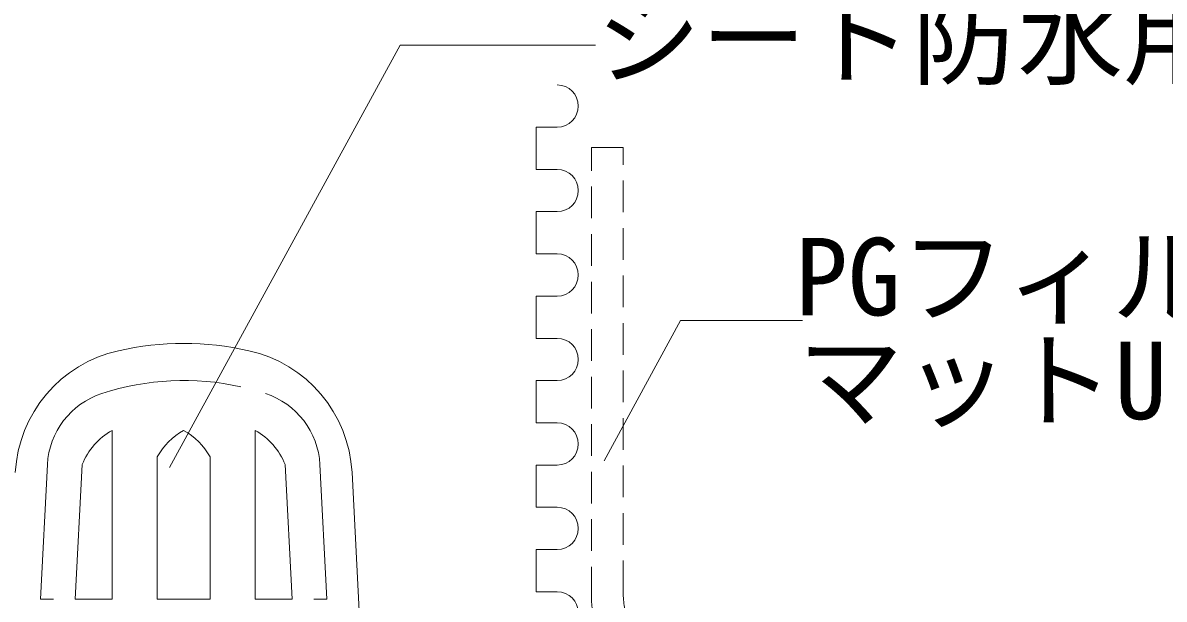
# Model space of a CAD drawing. Units: millimetres, scale not verified. Extents: x -675 to 675, y -471 to 460.
# Drawn here: x -15 to 201.3, y -50.2 to 59 of the extents above; entities that cross this region are included whole.
import ezdxf
from ezdxf.enums import TextEntityAlignment as Align

# ---------------------------------------------------------------- set-up
doc = ezdxf.new("R2010")
doc.units = ezdxf.units.MM
doc.header["$LTSCALE"] = 5
doc.linetypes.add('DASHED1', pattern=[1.8, 1.2, -0.6])
for name, color, linetype, lineweight in [('1-2_ハッチング', 5, 'DASHED1', 9), ('1-7_設備', 8, 'Continuous', 18), ('1-D_設備2', 7, 'Continuous', 9), ('E-0', 7, 'Continuous', 9)]:
    doc.layers.add(name, color=color, linetype=linetype, lineweight=lineweight)
doc.styles.add('ＭＳ ゴシック', font='')
doc.styles.get('ＭＳ ゴシック').set_extended_font_data('MS Gothic')

msp = doc.modelspace()

# ---------------------------------------------------------------- linework, layer by layer
at = {"layer": '1-2_ハッチング'}
for p, q in [((92.755, -50.068), (92.755, 35.357)), ((98.755, 35.357), (92.755, 35.357)), ((98.755, -48.914), (98.755, 35.357))]:
    msp.add_line(p, q, dxfattribs=at)
for centre in [(113.755, -48.914), (107.755, -50.068)]:
    msp.add_arc(centre, 15, 180, 201.774, dxfattribs=at)
at = {"layer": '1-7_設備'}
for p, q in [((82.255, 31.195), (82.255, 39.195)), ((86.255, 39.195), (82.255, 39.195)), ((86.255, 31.195), (82.255, 31.195)), ((82.255, 15.195), (82.255, 23.195)), ((86.255, 23.195), (82.255, 23.195)), ((86.255, 15.195), (82.255, 15.195)), ((82.255, -0.805), (82.255, 7.195)), ((86.255, 7.195), (82.255, 7.195)), ((86.255, -0.805), (82.255, -0.805)), ((82.255, -16.805), (82.255, -8.805)), ((86.255, -8.805), (82.255, -8.805)), ((86.255, -16.805), (82.255, -16.805)), ((82.255, -32.805), (82.255, -24.805)), ((86.255, -24.805), (82.255, -24.805)), ((86.255, -32.805), (82.255, -32.805)), ((82.255, -48.805), (82.255, -40.805)), ((86.255, -40.805), (82.255, -40.805)), ((86.255, -48.805), (82.255, -48.805))]:
    msp.add_line(p, q, dxfattribs=at)
for centre in [(86.255, 43.195), (86.255, 27.195), (86.255, 11.195), (86.255, -4.805), (86.255, -20.805), (86.255, -36.805), (86.255, -52.805)]:
    msp.add_arc(centre, 4, 270, 90, dxfattribs=at)
at = {"layer": '1-D_設備2'}
for p, q in [((1.888, -50.205), (1.888, -18.237)), ((29.003, -50.205), (29.003, -18.237)), ((10.446, -23.275), (10.446, -50.205)), ((20.446, -23.275), (20.446, -50.205)), ((-11.701, -50.205), (-10.386, -24.722)), ((-5.101, -50.205), (-3.786, -24.722)), ((35.993, -50.205), (34.677, -24.722)), ((42.593, -50.205), (41.277, -24.722)), ((52.861, -132.895), (47.357, -26.235)), ((-11.701, -50.205), (-9.208, -50.205)), ((-5.101, -50.205), (1.888, -50.205)), ((10.446, -50.205), (20.446, -50.205)), ((35.993, -50.205), (29.003, -50.205)), ((42.593, -50.205), (40.099, -50.205))]:
    msp.add_line(p, q, dxfattribs=at)
for centre, radius, start, end in [((15.446, -58.785), 57, 77.457, 102.536), ((8.5, -27.548), 25, 102.536, 176.99), ((22.391, -27.548), 25, 3.01, 77.464), ((15.446, -58.785), 50, 77.457, 108.063), ((4.593, -25.51), 15, 108.063, 176.99), ((26.298, -25.51), 15, 3.01, 71.937), ((8.061, -29.362), 12.723, 119.021, 158.613), ((21.618, -29.362), 12.723, 119.021, 151.419), ((9.273, -29.362), 12.723, 28.581, 60.979), ((22.831, -29.362), 12.723, 21.387, 60.979)]:
    msp.add_arc(centre, radius, start, end, dxfattribs=at)
at = {"layer": 'E-0'}
for p, q in [((12.749, -25.255), (56.458, 54.719)), ((56.458, 54.719), (93.518, 54.719)), ((95.131, -24.013), (109.651, 2.555)), ((109.651, 2.555), (132.745, 2.555))]:
    msp.add_line(p, q, dxfattribs=at)

# ---------------------------------------------------------------- texts
at = {"layer": 'E-0', "style": 'ＭＳ ゴシック'}
for s, p in [('シート防水用縦型ドレン', (93.518, 44.397)), ('PGフィルター', (131.373, -0.832)), ('マットU', (131.865, -20.496))]:
    msp.add_text(s, height=14.66, dxfattribs=at).set_placement(p, align=Align.BOTTOM_LEFT)

doc.saveas('drawing.dxf')
